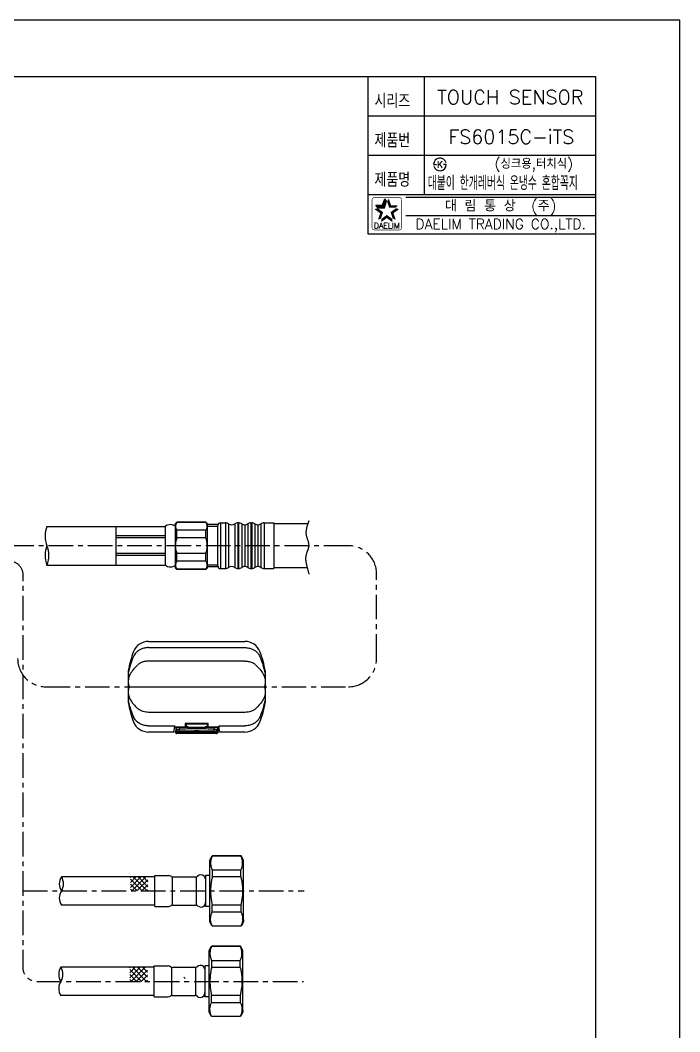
# Model space of a CAD drawing. Extents: x 12221 to 13062, y -5839 to -5245.
# Drawn here: x 12826.8 to 13061.5, y -5604.9 to -5244.9 of the extents above; entities that cross this region are included whole.
import ezdxf
from ezdxf.enums import TextEntityAlignment as Align

# ---------------------------------------------------------------- set-up
doc = ezdxf.new("R2010")
doc.units = 0
doc.header["$LTSCALE"] = 7
doc.header["$MEASUREMENT"] = 0
doc.linetypes.add('CENTER', pattern=[2, 1.25, -0.25, 0.25, -0.25])
doc.layers.get('0').update_dxf_attribs({"color": 2, "linetype": 'CONTINUOUS'})
for name, color, linetype in [('02___PRT_ALL_AXES', 7, 'CONTINUOUS'), ('6', 3, 'CONTINUOUS'), ('CENTER', 1, 'CENTER'), ('CL', 1, 'CENTER'), ('D', 2, 'CONTINUOUS'), ('DIM', 2, 'CONTINUOUS'), ('DWG', 7, 'CONTINUOUS'), ('HT', 3, 'CONTINUOUS'), ('TXT', 5, 'CONTINUOUS')]:
    doc.layers.add(name, color=color, linetype=linetype)
doc.styles.add('GHS', font='ROMANS.shx', dxfattribs={"bigfont": 'GHS.shx'})
doc.styles.add('HAN', font='TXT.shx', dxfattribs={"bigfont": 'GHS.shx'})
doc.styles.add('ROMANS', font='romans', dxfattribs={"bigfont": 'GHS.shx'})

# ---------------------------------------------------------------- blocks, each defined once
blk = doc.blocks.new('BORDER')
for p, q in [((1, 1), (0, 1)), ((1, 0), (1, 1))]:
    blk.add_line(p, q)
blk = doc.blocks.new('KS')
at = {"layer": 'D'}
for p, q in [((-2.25, 0), (-1.75, 0)), ((-1.75, 0), (-1.25, 0)), ((1.75, 0), (1.25, 0)), ((2.25, 0), (1.75, 0))]:
    blk.add_line(p, q, dxfattribs=at)
for start, end in [(15, 180), (195, 0)]:
    blk.add_arc((0, 0), 2.25, start, end, dxfattribs=at)
at = {"layer": 'D', "style": 'HAN'}
blk.add_text('K', height=2.39, dxfattribs=at).set_placement((0, 0), align=Align.MIDDLE)
blk = doc.blocks.new('A$C15266F85')
at = {"color": 7, "linetype": 'Continuous'}
for p, q in [((-14.21, 13.97), (-12.04, 13.97)), ((-14.21, 11.75), (20.14, 11.75)), ((-12.04, 13.96), (17.96, 13.96)), ((17.96, 13.97), (20.14, 13.97)), ((-17.95, 5.68), (-18.83, 4.85)), ((20.14, 6.97), (-14.21, 6.97)), ((24.76, 4.85), (23.88, 5.68)), ((-21.41, 3.47), (-21.41, -7.78)), ((27.34, 3.47), (27.34, -7.78)), ((-17.95, -10), (-18.83, -9.17)), ((24.76, -9.17), (23.88, -10)), ((20.14, -11.28), (-14.21, -11.28)), ((-14.21, -16.07), (-4.86, -16.07)), ((-1.04, -16.53), (-4.91, -16.53)), ((-4.49, -16.9), (-4.53, -18.26)), ((10.4, -16.68), (-4.47, -16.68)), ((-4.28, -17.48), (-4.28, -16.68)), ((-3.33, -16.68), (-3.33, -17.27)), ((-1.15, -15.21), (-0.79, -15.33)), ((7.07, -15.21), (-1.15, -15.21)), ((-0.79, -16.45), (-1.04, -16.53)), ((-0.79, -15.33), (6.71, -15.33)), ((-0.79, -15.33), (-0.79, -16.45)), ((-0.04, -16.45), (-0.79, -16.45)), ((-0.04, -16.45), (-0.04, -16.68)), ((6.71, -16.45), (5.96, -16.45)), ((5.96, -16.45), (5.96, -16.68)), ((7.07, -15.21), (6.71, -15.33)), ((6.71, -15.33), (6.71, -16.45)), ((6.71, -16.45), (6.96, -16.53)), ((10.84, -16.53), (6.96, -16.53)), ((9.26, -17.27), (9.26, -16.68)), ((10.2, -16.68), (10.2, -17.48)), ((10.42, -16.9), (10.45, -18.26)), ((10.79, -16.07), (20.14, -16.07)), ((-5.29, -18.28), (-14.21, -18.28)), ((-4.57, -18.41), (-4.56, -18.26)), ((-4.57, -18.41), (-4.44, -18.41)), ((10.12, -18.78), (-4.19, -18.78)), ((-4.05, -18.26), (9.98, -18.26)), ((-0.34, -18.06), (6.26, -18.06)), ((-0.34, -18.26), (-0.34, -18.06)), ((-0.34, -18.26), (6.26, -18.26)), ((6.26, -18.06), (6.26, -18.26)), ((10.37, -18.41), (10.49, -18.41)), ((10.49, -18.26), (10.49, -18.41)), ((20.14, -18.28), (11.21, -18.28))]:
    blk.add_line(p, q, dxfattribs=at)
for centre, radius, start, end in [((-14.21, 8.27), 5.7, 90, 158.6659), ((20.14, 8.27), 5.7, 21.3341, 90), ((12.48, -2.16), 34.36, 158.6659, 170.5765), ((4.63, -2.34), 26.53, 155.58, 169.0564), ((-6.55, -2.16), 34.36, 9.4235, 21.3341), ((1.31, -2.34), 26.5, 10.9384, 24.4252), ((-14.21, 1.39), 5.7, 125.9889, 130.7484), ((20.14, 1.39), 5.7, 49.2516, 54.0068), ((-15.9, -0.24), 5.51, 172.9707, 180.0781), ((4.21, -2.08), 26.09, 190.8928, 195.8595), ((1.3, -1.98), 26.53, 335.58, 349.0564), ((12.48, -2.16), 34.36, 189.4235, 201.3341), ((4.78, -1.92), 26.69, 195.861, 204.3993), ((-14.21, -5.7), 5.7, 229.2516, 234.2823), ((20.14, -5.7), 5.7, 306.014, 310.7484), ((-6.55, -2.16), 34.36, 338.6659, 350.5765), ((-14.21, -12.58), 5.7, 201.3341, 270), ((-3.67, -17.47), 0.605, 180.2074, 269.8066), ((9.6, -17.47), 0.605, 270.1934, 359.7926), ((20.14, -12.58), 5.7, 270, 338.6659), ((-14.02, -18.26), 9.58, 359.1107, 0.0111), ((-4.09, -18.45), 0.334, 252.9941, 269.9357), ((-4.05, -17.86), 0.393, 262.8353, 269.9687), ((9.98, -17.86), 0.393, 270.0225, 277.1724), ((10.02, -18.45), 0.334, 270.0648, 287.0099), ((19.95, -18.26), 9.58, 179.9888, 180.8891)]:
    blk.add_arc(centre, radius, start, end, dxfattribs=at)
for centre, major_axis, start_param, end_param in [((-5.29, -2.16), (0, 16.12), 3.141593, 3.671638), ((-4.47, -17.06), (0, 0.375), 0, 1.134464), ((-4.47, -18.26), (0, 0.525), -1.570796, -0.806909), ((-0.94, -11.15), (0, 5.7), 2.36169, 2.805095), ((6.86, -11.15), (0, 5.7), -2.805095, -2.36169), ((10.4, -17.06), (0, 0.375), -1.134464, 0), ((11.21, -2.16), (0, 16.12), 8.894732, 9.424778)]:
    blk.add_ellipse(centre, major_axis=major_axis, ratio=0.052408, start_param=start_param, end_param=end_param, dxfattribs=at)
for points, knots in [([(-16.84, 11.2), (-17.14, 11.07), (-17.71, 10.75), (-18.47, 10.15), (-19.08, 9.44), (-19.4, 8.9), (-19.52, 8.62)], [0, 0, 0, 0, 0.259553, 0.512804, 0.759469, 1, 1, 1, 1]), ([(-14.21, 11.75), (-14.66, 11.75), (-15.57, 11.66), (-16.43, 11.38), (-16.84, 11.2)], [0, 0, 0, 0, 0.503585, 1, 1, 1, 1]), ([(20.14, 11.75), (20.59, 11.75), (21.49, 11.66), (22.36, 11.38), (22.76, 11.2)], [0, 0, 0, 0, 0.503585, 1, 1, 1, 1]), ([(22.76, 11.2), (23.06, 11.07), (23.64, 10.75), (24.39, 10.15), (25.01, 9.44), (25.32, 8.9), (25.45, 8.62)], [0, 0, 0, 0, 0.259553, 0.512804, 0.759469, 1, 1, 1, 1]), ([(-18.83, 4.85), (-19.33, 4.34), (-20.2, 3.27), (-20.87, 2.05), (-21.13, 1.44)], [0, 0, 0, 0, 0.515323, 1, 1, 1, 1]), ([(-17.08, 6.3), (-17.12, 6.28), (-17.29, 6.18), (-17.45, 6.08), (-17.56, 6)], [0, 0, 0, 0, 0.25592, 1, 1, 1, 1]), ([(-14.21, 6.97), (-14.72, 6.97), (-15.71, 6.86), (-16.66, 6.52), (-17.08, 6.3)], [0, 0, 0, 0, 0.517711, 1, 1, 1, 1]), ([(20.14, 6.97), (20.65, 6.97), (21.64, 6.86), (22.58, 6.52), (23, 6.3)], [0, 0, 0, 0, 0.517664, 1, 1, 1, 1]), ([(23, 6.3), (23.05, 6.28), (23.21, 6.18), (23.37, 6.08), (23.49, 6)], [0, 0, 0, 0, 0.255925, 1, 1, 1, 1]), ([(24.76, 4.85), (25.25, 4.34), (26.13, 3.27), (26.8, 2.05), (27.06, 1.44)], [0, 0, 0, 0, 0.515415, 1, 1, 1, 1]), ([(-21.41, 2.69), (-21.41, 2.6), (-21.4, 2.41), (-21.32, 1.99), (-21.21, 1.66), (-21.13, 1.44)], [0, 0, 0, 0, 0.207953, 0.445186, 1, 1, 1, 1]), ([(-21.13, 1.44), (-21.16, 1.36), (-21.27, 1.04), (-21.34, 0.7), (-21.37, 0.44)], [0, 0, 0, 0, 0.238878, 1, 1, 1, 1]), ([(27.18, 1.81), (27.17, 1.78), (27.14, 1.66), (27.09, 1.53), (27.06, 1.44)], [0, 0, 0, 0, 0.24196, 1, 1, 1, 1]), ([(27.06, 1.44), (27.09, 1.36), (27.2, 1.04), (27.26, 0.7), (27.3, 0.44)], [0, 0, 0, 0, 0.238888, 1, 1, 1, 1]), ([(27.34, 2.69), (27.34, 2.56), (27.3, 2.26), (27.23, 1.97), (27.18, 1.81)], [0, 0, 0, 0, 0.455236, 1, 1, 1, 1]), ([(27.3, 0.44), (27.3, 0.38), (27.33, 0.15), (27.34, -0.07), (27.34, -0.25)], [0, 0, 0, 0, 0.244646, 1, 1, 1, 1]), ([(-21.41, -0.25), (-21.41, -0.56), (-21.36, -1.21), (-21.22, -1.84), (-21.13, -2.16)], [0, 0, 0, 0, 0.492379, 1, 1, 1, 1]), ([(-21.37, -3.35), (-21.38, -3.42), (-21.4, -3.65), (-21.41, -3.89), (-21.41, -4.07)], [0, 0, 0, 0, 0.25352, 1, 1, 1, 1]), ([(-21.13, -2.16), (-21.16, -2.26), (-21.26, -2.65), (-21.34, -3.05), (-21.37, -3.35)], [0, 0, 0, 0, 0.251849, 1, 1, 1, 1]), ([(27.34, -0.25), (27.34, -0.4), (27.31, -1.05), (27.19, -1.69), (27.06, -2.16)], [0, 0, 0, 0, 0.243575, 1, 1, 1, 1]), ([(27.06, -2.16), (27.09, -2.26), (27.19, -2.65), (27.26, -3.05), (27.3, -3.36)], [0, 0, 0, 0, 0.251855, 1, 1, 1, 1]), ([(27.3, -3.36), (27.3, -3.42), (27.33, -3.65), (27.34, -3.89), (27.34, -4.07)], [0, 0, 0, 0, 0.253525, 1, 1, 1, 1]), ([(-21.41, -4.07), (-21.41, -4.37), (-21.37, -4.94), (-21.23, -5.5), (-21.13, -5.76)], [0, 0, 0, 0, 0.522406, 1, 1, 1, 1]), ([(-21.37, -6.59), (-21.38, -6.63), (-21.4, -6.77), (-21.41, -6.91), (-21.41, -7.01)], [0, 0, 0, 0, 0.269402, 1, 1, 1, 1]), ([(-21.13, -5.76), (-21.18, -5.9), (-21.28, -6.18), (-21.35, -6.46), (-21.37, -6.59)], [0, 0, 0, 0, 0.529661, 1, 1, 1, 1]), ([(-21.13, -5.76), (-20.87, -6.37), (-20.2, -7.59), (-19.33, -8.66), (-18.83, -9.17)], [0, 0, 0, 0, 0.484677, 1, 1, 1, 1]), ([(27.06, -5.76), (26.8, -6.37), (26.13, -7.59), (25.25, -8.66), (24.76, -9.17)], [0, 0, 0, 0, 0.484585, 1, 1, 1, 1]), ([(27.34, -4.07), (27.34, -4.22), (27.32, -4.79), (27.2, -5.36), (27.06, -5.76)], [0, 0, 0, 0, 0.266803, 1, 1, 1, 1]), ([(27.06, -5.76), (27.09, -5.83), (27.18, -6.1), (27.26, -6.39), (27.3, -6.59)], [0, 0, 0, 0, 0.271841, 1, 1, 1, 1]), ([(27.3, -6.59), (27.3, -6.63), (27.33, -6.77), (27.34, -6.91), (27.34, -7.01)], [0, 0, 0, 0, 0.269417, 1, 1, 1, 1]), ([(-14.21, -11.28), (-14.52, -11.28), (-15.14, -11.24), (-16.03, -11.06), (-16.85, -10.76), (-17.33, -10.48), (-17.55, -10.32)], [0, 0, 0, 0, 0.266168, 0.525413, 0.771589, 1, 1, 1, 1]), ([(23.09, -10.57), (22.66, -10.81), (21.69, -11.17), (20.67, -11.28), (20.14, -11.28)], [0, 0, 0, 0, 0.481065, 1, 1, 1, 1]), ([(23.49, -10.31), (23.46, -10.34), (23.33, -10.43), (23.19, -10.51), (23.09, -10.57)], [0, 0, 0, 0, 0.245036, 1, 1, 1, 1]), ([(-16.98, -15.45), (-17.26, -15.32), (-17.67, -15.08), (-18.11, -14.75), (-18.34, -14.55), (-18.51, -14.39), (-18.66, -14.23), (-18.79, -14.09), (-18.88, -13.97), (-18.98, -13.85), (-19.22, -13.53), (-19.4, -13.21), (-19.52, -12.94)], [0, 0, 0, 0, 0.259152, 0.386548, 0.44966, 0.512336, 0.574914, 0.636652, 0.667652, 0.69825, 0.75915, 1, 1, 1, 1]), ([(25.45, -12.94), (25.33, -13.21), (25.14, -13.53), (24.9, -13.85), (24.81, -13.97), (24.71, -14.09), (24.59, -14.23), (24.43, -14.39), (24.26, -14.55), (24.03, -14.75), (23.6, -15.08), (23.19, -15.32), (22.9, -15.45)], [0, 0, 0, 0, 0.240849, 0.301749, 0.332347, 0.363347, 0.425085, 0.487663, 0.550339, 0.613451, 0.740847, 1, 1, 1, 1]), ([(-14.21, -16.07), (-14.69, -16.07), (-15.64, -15.97), (-16.55, -15.66), (-16.98, -15.45)], [0, 0, 0, 0, 0.503975, 1, 1, 1, 1]), ([(-4.28, -17.48), (-4.29, -17.5), (-4.33, -17.55), (-4.37, -17.65), (-4.41, -17.76), (-4.43, -17.85), (-4.45, -17.89)], [0, 0, 0, 0, 0.175718, 0.413834, 0.695771, 1, 1, 1, 1]), ([(-4.1, -18.26), (-4.15, -18.25), (-4.24, -18.22), (-4.38, -18.11), (-4.44, -17.98), (-4.45, -17.89)], [0, 0, 0, 0, 0.267848, 0.534233, 1, 1, 1, 1]), ([(-4.28, -17.48), (-4.27, -17.47), (-4.24, -17.45), (-4.19, -17.43), (-4.1, -17.4), (-3.94, -17.35), (-3.68, -17.29), (-3.46, -17.27), (-3.33, -17.27)], [0, 0, 0, 0, 0.033738, 0.097223, 0.188314, 0.305407, 0.611057, 1, 1, 1, 1]), ([(9.26, -17.27), (8.26, -17.23), (6.16, -17.18), (2.96, -17.15), (-0.24, -17.18), (-2.33, -17.23), (-3.33, -17.27)], [0, 0, 0, 0, 0.237798, 0.5, 0.762202, 1, 1, 1, 1]), ([(-2.9, -18.01), (-2.95, -18.01), (-3.04, -17.97), (-3.13, -17.88), (-3.23, -17.74), (-3.31, -17.54), (-3.33, -17.36), (-3.33, -17.27)], [0, 0, 0, 0, 0.180491, 0.292927, 0.420611, 0.708257, 1, 1, 1, 1]), ([(8.82, -18.01), (7.9, -17.98), (5.94, -17.93), (2.96, -17.9), (-0.02, -17.93), (-1.97, -17.98), (-2.9, -18.01)], [0, 0, 0, 0, 0.237606, 0.499997, 0.76239, 1, 1, 1, 1]), ([(8.82, -18.01), (8.88, -18.01), (8.97, -17.97), (9.06, -17.88), (9.15, -17.74), (9.23, -17.54), (9.26, -17.36), (9.26, -17.27)], [0, 0, 0, 0, 0.180496, 0.292932, 0.420614, 0.708255, 1, 1, 1, 1]), ([(9.26, -17.27), (9.38, -17.27), (9.61, -17.29), (9.87, -17.35), (10.03, -17.4), (10.11, -17.43), (10.17, -17.45), (10.19, -17.47), (10.2, -17.48)], [0, 0, 0, 0, 0.388926, 0.694644, 0.811762, 0.902902, 0.966493, 1, 1, 1, 1]), ([(10.38, -17.89), (10.37, -17.98), (10.31, -18.11), (10.17, -18.22), (10.07, -18.25), (10.03, -18.26)], [0, 0, 0, 0, 0.465833, 0.732137, 1, 1, 1, 1]), ([(10.38, -17.89), (10.36, -17.85), (10.33, -17.76), (10.29, -17.65), (10.25, -17.55), (10.22, -17.5), (10.2, -17.48)], [0, 0, 0, 0, 0.304229, 0.586166, 0.824282, 1, 1, 1, 1]), ([(10.37, -18.26), (10.37, -18.22), (10.37, -18.1), (10.37, -17.98), (10.38, -17.89)], [0, 0, 0, 0, 0.274316, 1, 1, 1, 1]), ([(22.9, -15.45), (22.48, -15.66), (21.57, -15.97), (20.62, -16.07), (20.14, -16.07)], [0, 0, 0, 0, 0.496026, 1, 1, 1, 1]), ([(-4.19, -18.78), (-4.24, -18.78), (-4.34, -18.76), (-4.47, -18.68), (-4.55, -18.55), (-4.57, -18.45), (-4.57, -18.41)], [0, 0, 0, 0, 0.251451, 0.501915, 0.75123, 1, 1, 1, 1]), ([(-4.44, -18.41), (-4.44, -18.49), (-4.39, -18.65), (-4.26, -18.75), (-4.19, -18.77)], [0, 0, 0, 0, 0.555186, 1, 1, 1, 1]), ([(-4.05, -18.26), (-4.01, -18.24), (-3.93, -18.22), (-3.83, -18.17), (-3.74, -18.13), (-3.69, -18.1), (-3.67, -18.08)], [0, 0, 0, 0, 0.305313, 0.586227, 0.823137, 1, 1, 1, 1]), ([(-2.9, -18.01), (-2.99, -18.02), (-3.13, -18.02), (-3.3, -18.03), (-3.41, -18.04), (-3.51, -18.05), (-3.59, -18.06), (-3.64, -18.07), (-3.67, -18.07), (-3.67, -18.08)], [0, 0, 0, 0, 0.35743, 0.520914, 0.668356, 0.795647, 0.896976, 0.965097, 1, 1, 1, 1]), ([(9.6, -18.08), (9.59, -18.07), (9.57, -18.07), (9.51, -18.06), (9.44, -18.05), (9.34, -18.04), (9.23, -18.03), (9.05, -18.02), (8.92, -18.02), (8.82, -18.01)], [0, 0, 0, 0, 0.035586, 0.102851, 0.204196, 0.331774, 0.479177, 0.642544, 1, 1, 1, 1]), ([(9.6, -18.08), (9.62, -18.1), (9.67, -18.13), (9.75, -18.17), (9.86, -18.22), (9.94, -18.24), (9.98, -18.26)], [0, 0, 0, 0, 0.176863, 0.413773, 0.694687, 1, 1, 1, 1]), ([(10.37, -18.41), (10.37, -18.49), (10.32, -18.65), (10.18, -18.75), (10.12, -18.77)], [0, 0, 0, 0, 0.555176, 1, 1, 1, 1]), ([(10.49, -18.41), (10.49, -18.45), (10.47, -18.55), (10.39, -18.68), (10.27, -18.76), (10.17, -18.78), (10.12, -18.78)], [0, 0, 0, 0, 0.248763, 0.498085, 0.74856, 1, 1, 1, 1])]:
    blk.add_open_spline(points, degree=3, knots=knots, dxfattribs=at)
at = {"layer": 'DWG'}
blk.add_line((-21.13, -2.16), (27.34, -2.16), dxfattribs=at)

msp = doc.modelspace()

# ---------------------------------------------------------------- hatches: boundary and pattern name
at = {"layer": 'HT', "ltscale": 0.6}
h = msp.add_hatch(dxfattribs=at)
h.set_pattern_fill('ANSI37', color=256, scale=10, angle=90)
h.set_pattern_definition([(135, (8809.533, -25779.7223), (-0.88388348, -0.88388348), []), (225, (8809.533, -25779.7223), (0.88388348, -0.88388348), [])])
h.paths.add_polyline_path([(12865.97, -5554.79), (12865.97, -5549.79), (12872.23, -5549.79), (12872.23, -5554.79)])
h = msp.add_hatch(dxfattribs=at)
h.set_pattern_fill('ANSI37', color=256, scale=10, angle=90)
h.set_pattern_definition([(135, (8809.3053, -25811.8843), (-0.88388348, -0.88388348), []), (225, (8809.3053, -25811.8843), (0.88388348, -0.88388348), [])])
h.paths.add_polyline_path([(12865.74, -5586.95), (12865.74, -5581.95), (12872, -5581.95), (12872, -5586.95)])

# ---------------------------------------------------------------- linework, layer by layer
at = {"color": 7}
for p, q in [((12950.51, -5264.95), (12950.51, -5320.95)), ((12970.51, -5264.95), (12970.51, -5306.95)), ((12950.51, -5278.95), (13031.51, -5278.95)), ((12950.51, -5292.95), (13031.51, -5292.95)), ((12950.51, -5306.95), (13031.51, -5306.95)), ((12950.51, -5320.95), (13031.51, -5320.95))]:
    msp.add_line(p, q, dxfattribs=at)
at = {"color": 2}
for p, q in [((12955.75, -5310.77), (12956.5, -5308.46)), ((12957.16, -5309.38), (12956.5, -5308.46)), ((12953.32, -5310.77), (12955.75, -5310.77)), ((12953.99, -5311.68), (12953.32, -5310.77)), ((12953.99, -5311.68), (12956.41, -5311.68)), ((12956.41, -5311.68), (12957.16, -5309.38))]:
    msp.add_line(p, q, dxfattribs=at)
at = {"color": 2, "linetype": 'Continuous'}
for p, q in [((12964.01, -5307.95), (13031.51, -5307.95)), ((12964.01, -5314.45), (13031.51, -5314.45))]:
    msp.add_line(p, q, dxfattribs=at)
at = {"color": 7, "linetype": 'Continuous'}
for p, q in [((12882.54, -5423.5), (12882.07, -5423.97)), ((12882.07, -5439.9), (12882.07, -5423.97)), ((12882.54, -5423.5), (12882.54, -5423.65)), ((12892.86, -5423.65), (12882.54, -5423.65)), ((12893.32, -5423.97), (12892.86, -5423.5)), ((12892.86, -5423.65), (12892.86, -5423.5)), ((12893.32, -5423.97), (12893.32, -5439.9)), ((12898, -5423.81), (12899.8, -5423.81)), ((12904.2, -5423.81), (12904.5, -5423.81)), ((12908.86, -5423.81), (12909.17, -5423.81)), ((12913.51, -5423.81), (12917.07, -5423.81)), ((12917.07, -5423.81), (12917.07, -5440.06)), ((12892.86, -5426.42), (12882.54, -5426.42)), ((12882.54, -5429.16), (12882.54, -5426.42)), ((12892.86, -5429.16), (12892.86, -5426.42)), ((12892.86, -5429.16), (12882.54, -5429.16)), ((12892.86, -5434.71), (12882.54, -5434.71)), ((12882.54, -5437.45), (12882.54, -5434.71)), ((12892.86, -5437.45), (12892.86, -5434.71)), ((12892.86, -5437.45), (12882.54, -5437.45)), ((12882.54, -5440.37), (12882.07, -5439.9)), ((12892.86, -5440.22), (12882.54, -5440.22)), ((12882.54, -5440.22), (12882.54, -5440.37)), ((12893.32, -5439.9), (12892.86, -5440.37)), ((12892.86, -5440.37), (12892.86, -5440.22)), ((12898, -5440.06), (12899.8, -5440.06)), ((12904.2, -5440.06), (12904.5, -5440.06)), ((12908.86, -5440.06), (12909.17, -5440.06)), ((12913.51, -5440.06), (12917.07, -5440.06))]:
    msp.add_line(p, q, dxfattribs=at)
at = {"color": 6}
for p, q in [((12898, -5423.81), (12898, -5440.06)), ((12899.8, -5423.81), (12899.8, -5440.06)), ((12900.89, -5424.17), (12900.89, -5439.7)), ((12903.1, -5424.17), (12903.1, -5439.7)), ((12904.2, -5423.81), (12904.2, -5440.06)), ((12904.5, -5423.81), (12904.5, -5440.06)), ((12905.61, -5424.17), (12905.61, -5439.7)), ((12907.75, -5424.17), (12907.75, -5439.7)), ((12908.86, -5423.81), (12908.86, -5440.06)), ((12909.17, -5423.81), (12909.17, -5440.06)), ((12910.28, -5424.17), (12910.28, -5439.7)), ((12912.42, -5424.17), (12912.42, -5439.7)), ((12913.53, -5423.81), (12913.53, -5440.06)), ((12881.12, -5424.57), (12882.07, -5424.57)), ((12897.07, -5425.06), (12893.32, -5425.06)), ((12906.68, -5424.53), (12906.68, -5439.34)), ((12911.35, -5424.53), (12911.35, -5439.34)), ((12897.07, -5438.81), (12893.32, -5438.81))]:
    msp.add_line(p, q, dxfattribs=at)
for p, q in [((12929.2, -5424.12), (12917.07, -5424.12)), ((12836.25, -5425.06), (12878.32, -5425.06)), ((12860.82, -5425.06), (12860.82, -5438.81)), ((12860.82, -5425.06), (12860.82, -5438.81)), ((12878.32, -5425.06), (12878.32, -5438.81)), ((12897.07, -5424.43), (12893.32, -5424.43)), ((12897.07, -5439.13), (12897.07, -5424.74)), ((12878.32, -5428.46), (12860.82, -5428.46)), ((12878.32, -5429.16), (12860.82, -5429.16)), ((12878.32, -5434.71), (12860.82, -5434.71)), ((12878.32, -5435.41), (12860.82, -5435.41)), ((12836.25, -5438.81), (12878.32, -5438.81)), ((12897.07, -5439.43), (12893.32, -5439.43)), ((12928.97, -5439.75), (12917.07, -5439.75))]:
    msp.add_line(p, q)
at = {"color": 5}
msp.add_line((12885.46, -5585.95), (12885.03, -5585.45), dxfattribs=at)
at = {"color": 2, "linetype": 'Continuous', "const_width": 0.2}
for points in [[(12951.98, -5308.81, -0.414214), (12952.73, -5308.06)], [(12951.98, -5318.81), (12951.98, -5308.81, -1)], [(12952.73, -5308.06), (12961.73, -5308.06, -0.414214), (12962.48, -5308.81, 0.043396)], [(12962.48, -5308.81), (12962.48, -5318.81, -0.414214), (12961.73, -5319.56)], [(12961.73, -5319.56), (12952.98, -5319.56, -0.414214), (12951.98, -5318.81, 0.672398)]]:
    msp.add_lwpolyline(points, format="xyb", dxfattribs=at)
at = {"color": 7, "linetype": 'Continuous'}
for centre, radius, start, end in [((12898, -5424.74), 0.926, 90, 180), ((12899.79, -5425.68), 1.87, 53.8735, 89.7307), ((12902, -5422.66), 1.87, 233.8735, 306.1265), ((12904.21, -5425.68), 1.87, 90.2693, 126.1265), ((12904.51, -5425.68), 1.87, 53.8735, 90.2693), ((12906.72, -5422.66), 1.87, 233.8735, 268.9094), ((12906.65, -5422.66), 1.87, 271.0906, 306.1265), ((12908.86, -5425.68), 1.87, 89.7307, 126.1265), ((12909.18, -5425.68), 1.87, 53.8735, 90.2693), ((12911.39, -5422.66), 1.87, 233.8735, 268.9094), ((12911.31, -5422.66), 1.87, 271.0906, 306.1265), ((12913.52, -5425.68), 1.87, 89.7307, 126.1265), ((12898, -5439.13), 0.926, 180, 270), ((12899.79, -5438.19), 1.87, 270.2693, 306.1265), ((12902, -5441.21), 1.87, 53.8735, 126.1265), ((12904.21, -5438.19), 1.87, 233.8735, 269.7307), ((12904.51, -5438.19), 1.87, 269.7307, 306.1265), ((12906.72, -5441.21), 1.87, 91.0906, 126.1265), ((12906.65, -5441.21), 1.87, 53.8735, 88.9094), ((12908.86, -5438.19), 1.87, 233.8735, 270.2693), ((12909.18, -5438.19), 1.87, 269.7307, 306.1265), ((12911.39, -5441.21), 1.87, 91.0906, 126.1265), ((12911.31, -5441.21), 1.87, 53.8735, 88.9094), ((12913.52, -5438.19), 1.87, 233.8735, 270.2693)]:
    msp.add_arc(centre, radius, start, end, dxfattribs=at)
for centre, start, end in [((12880.2, -5427.56), 53.1301, 126.8699), ((12880.2, -5436.31), 233.1301, 306.8699)]:
    msp.add_arc(centre, 3.12, start, end)
for points, knots in [([(12882.07, -5425.03), (12882.07, -5424.92), (12882.1, -5424.68), (12882.19, -5424.32), (12882.34, -5423.98), (12882.47, -5423.76), (12882.54, -5423.65)], [0, 0, 0, 0, 0.238592, 0.482452, 0.735548, 1, 1, 1, 1]), ([(12893.32, -5425.03), (12893.32, -5424.92), (12893.3, -5424.68), (12893.21, -5424.32), (12893.06, -5423.98), (12892.93, -5423.76), (12892.86, -5423.65)], [0, 0, 0, 0, 0.238592, 0.482452, 0.735548, 1, 1, 1, 1]), ([(12882.54, -5426.42), (12882.47, -5426.31), (12882.34, -5426.09), (12882.19, -5425.74), (12882.1, -5425.39), (12882.07, -5425.15), (12882.07, -5425.03)], [0, 0, 0, 0, 0.264452, 0.517548, 0.761408, 1, 1, 1, 1]), ([(12892.86, -5426.42), (12892.93, -5426.31), (12893.06, -5426.09), (12893.21, -5425.74), (12893.3, -5425.39), (12893.32, -5425.15), (12893.32, -5425.03)], [0, 0, 0, 0, 0.264452, 0.517548, 0.761408, 1, 1, 1, 1]), ([(12882.07, -5431.93), (12882.07, -5431.7), (12882.09, -5431.23), (12882.22, -5430.29), (12882.4, -5429.61), (12882.54, -5429.16)], [0, 0, 0, 0, 0.250079, 0.500158, 1, 1, 1, 1]), ([(12893.32, -5431.93), (12893.32, -5431.7), (12893.3, -5431.23), (12893.18, -5430.29), (12893, -5429.61), (12892.86, -5429.16)], [0, 0, 0, 0, 0.250079, 0.500158, 1, 1, 1, 1]), ([(12882.54, -5434.71), (12882.4, -5434.26), (12882.22, -5433.57), (12882.09, -5432.64), (12882.07, -5432.17), (12882.07, -5431.93)], [0, 0, 0, 0, 0.499842, 0.749921, 1, 1, 1, 1]), ([(12892.86, -5434.71), (12893, -5434.26), (12893.18, -5433.57), (12893.3, -5432.64), (12893.32, -5432.17), (12893.32, -5431.93)], [0, 0, 0, 0, 0.499842, 0.749921, 1, 1, 1, 1]), ([(12882.07, -5438.84), (12882.07, -5438.72), (12882.1, -5438.48), (12882.19, -5438.13), (12882.34, -5437.78), (12882.47, -5437.56), (12882.54, -5437.45)], [0, 0, 0, 0, 0.238592, 0.482452, 0.735548, 1, 1, 1, 1]), ([(12893.32, -5438.84), (12893.32, -5438.72), (12893.3, -5438.48), (12893.21, -5438.13), (12893.06, -5437.78), (12892.93, -5437.56), (12892.86, -5437.45)], [0, 0, 0, 0, 0.238592, 0.482452, 0.735548, 1, 1, 1, 1]), ([(12882.54, -5440.22), (12882.47, -5440.11), (12882.34, -5439.89), (12882.19, -5439.55), (12882.1, -5439.19), (12882.07, -5438.95), (12882.07, -5438.84)], [0, 0, 0, 0, 0.264452, 0.517548, 0.761408, 1, 1, 1, 1]), ([(12892.86, -5440.22), (12892.93, -5440.11), (12893.06, -5439.89), (12893.21, -5439.55), (12893.3, -5439.19), (12893.32, -5438.95), (12893.32, -5438.84)], [0, 0, 0, 0, 0.264452, 0.517548, 0.761408, 1, 1, 1, 1])]:
    msp.add_open_spline(points, degree=3, knots=knots, dxfattribs=at)
at = {"color": 2}
for points in [[(12955.75, -5310.77), (12956.41, -5311.68), (12956.5, -5308.46), (12957.16, -5309.38)], [(12957.97, -5308.46), (12957.31, -5309.38), (12958.72, -5310.77), (12958.06, -5311.68)], [(12954.83, -5313.6), (12955.9, -5313.25), (12952.86, -5312.17), (12953.94, -5311.82)], [(12953.32, -5310.77), (12953.99, -5311.68), (12955.75, -5310.77), (12956.41, -5311.68)], [(12958.72, -5310.77), (12958.06, -5311.68), (12961.15, -5310.77), (12960.48, -5311.68)], [(12961.6, -5312.17), (12960.53, -5311.82), (12959.64, -5313.6), (12958.57, -5313.25)], [(12954.08, -5315.9), (12955.15, -5315.55), (12954.83, -5313.6), (12955.9, -5313.25)], [(12957.23, -5315.35), (12957.23, -5314.22), (12955.27, -5316.77), (12955.27, -5315.64)], [(12959.2, -5316.77), (12959.2, -5315.64), (12957.23, -5315.35), (12957.23, -5314.22)], [(12959.64, -5313.6), (12958.57, -5313.25), (12960.39, -5315.9), (12959.32, -5315.55)]]:
    msp.add_solid(points, dxfattribs=at)
at = {"layer": '02___PRT_ALL_AXES', "color": 7, "linetype": 'Continuous'}
for p, q in [((12892.86, -5423.5), (12882.54, -5423.5)), ((12892.86, -5440.37), (12882.54, -5440.37))]:
    msp.add_line(p, q, dxfattribs=at)
at = {"layer": '6'}
msp.add_lwpolyline([(12929.67, -5442.2, -0.00438), (12929.07, -5440.12, -0.003598), (12928.92, -5439.55, -0.006082), (12928.78, -5438.98, -0.008667), (12928.65, -5438.42, -0.011396), (12928.55, -5437.85, -0.014251), (12928.48, -5437.29, -0.017204), (12928.45, -5436.73, -0.020137), (12928.46, -5436.17, -0.022892), (12928.51, -5435.62, -0.025211), (12928.62, -5435.07, -0.013861), (12928.71, -5434.75, -0.007873), (12928.82, -5434.44, -0.005853), (12928.93, -5434.12, -0.000177), (12929.05, -5433.81, 0.002663), (12929.16, -5433.5, 0.006519), (12929.27, -5433.19, 0.010605), (12929.37, -5432.87, 0.014918), (12929.45, -5432.56, 0.019502), (12929.51, -5432.25, 0.02413), (12929.54, -5431.93, 0.030961), (12929.53, -5431.55, 0.021823), (12929.48, -5431.17, 0.019241), (12929.4, -5430.79, 0.010495), (12929.3, -5430.4, 0.008652), (12929.18, -5430.02, 0.000577), (12929.05, -5429.63, -0.00251), (12928.93, -5429.24, -0.00728), (12928.81, -5428.85, -0.012311), (12928.7, -5428.47, -0.017646), (12928.62, -5428.08, -0.025993), (12928.57, -5427.59, -0.021171), (12928.56, -5427.1, -0.020859), (12928.59, -5426.61, -0.015517), (12928.66, -5426.12, -0.015069), (12928.76, -5425.63, -0.009842), (12928.88, -5425.14, -0.009633), (12929.03, -5424.65, -0.004679), (12929.19, -5424.16, -0.004713), (12929.36, -5423.67, -0.001727), (12929.62, -5422.94)], format="xyb", dxfattribs=at)
at = {"layer": 'CENTER', "color": 1, "linetype": 'CENTER'}
for p, q in [((12943.59, -5431.93), (12485.5, -5431.93)), ((12953.59, -5472.11), (12953.59, -5441.93)), ((12835.83, -5482.11), (12943.59, -5482.11))]:
    msp.add_line(p, q, dxfattribs=at)
at = {"layer": 'CENTER', "color": 1, "linetype": 'CENTER', "flags": 128}
msp.add_lwpolyline([(12740, -5437.3), (12822.68, -5437.3, -0.414214), (12827.68, -5442.3), (12827.68, -5581.95, 0.414214), (12832.68, -5586.95), (12927.54, -5586.95)], format="xyb", dxfattribs=at)
at = {"layer": 'CENTER', "color": 1, "linetype": 'CENTER'}
for centre, start, end in [((12943.59, -5441.93), 0, 90), ((12835.83, -5472.11), 180, 270), ((12943.59, -5472.11), 270, 0)]:
    msp.add_arc(centre, 10, start, end, dxfattribs=at)
at = {"layer": 'CL'}
msp.add_line((12827.68, -5554.79), (12927.77, -5554.79), dxfattribs=at)
at = {"layer": 'D'}
for p, q in [((12880.99, -5559.79), (12880.99, -5549.79)), ((12889.34, -5549.79), (12889.34, -5559.79)), ((12880.76, -5591.95), (12880.76, -5581.95)), ((12889.12, -5581.95), (12889.12, -5591.95))]:
    msp.add_line(p, q, dxfattribs=at)
for centre, start, end in [((12845.26, -5552.29), 146.975, 213.025), ((12837.57, -5552.29), 326.975, 33.025), ((12845.26, -5557.29), 146.975, 213.025), ((12845.03, -5584.45), 146.975, 213.025), ((12837.34, -5584.45), 326.975, 33.025), ((12845.03, -5589.45), 146.975, 213.025)]:
    msp.add_arc(centre, 4.59, start, end, dxfattribs=at)
at = {"layer": 'DWG'}
for p, q in [((12894.21, -5543.79), (12895.08, -5542.29)), ((12905.34, -5542.29), (12895.08, -5542.29)), ((12905.34, -5542.38), (12895.08, -5542.38)), ((12906.21, -5543.79), (12905.34, -5542.29)), ((12894.21, -5565.79), (12894.21, -5543.79)), ((12906.21, -5552.06), (12906.21, -5543.79)), ((12874.71, -5549.79), (12841.42, -5549.79)), ((12874.71, -5560.29), (12874.71, -5549.29)), ((12874.71, -5549.29), (12879.62, -5549.29)), ((12880.49, -5549.62), (12880.43, -5549.57)), ((12880.99, -5549.79), (12889.34, -5549.79)), ((12892.71, -5549.29), (12892.71, -5560.09)), ((12894.21, -5549.29), (12892.71, -5549.29)), ((12895.09, -5547.32), (12905.31, -5547.32)), ((12905.31, -5549.8), (12895.09, -5549.8)), ((12906.21, -5565.09), (12906.21, -5552.06)), ((12874.71, -5559.79), (12841.42, -5559.79)), ((12874.71, -5560.29), (12879.62, -5560.29)), ((12880.49, -5559.96), (12880.43, -5560.01)), ((12880.99, -5559.79), (12889.34, -5559.79)), ((12892.71, -5560.29), (12892.71, -5560.09)), ((12894.21, -5560.29), (12892.71, -5560.29)), ((12905.31, -5559.78), (12895.09, -5559.78)), ((12895.09, -5562.26), (12905.31, -5562.26)), ((12895.08, -5567.29), (12894.21, -5565.79)), ((12894.21, -5565.79), (12894.21, -5565.79)), ((12905.35, -5567.29), (12895.08, -5567.29)), ((12895.08, -5567.29), (12895.08, -5567.29)), ((12906.21, -5565.79), (12905.35, -5567.29)), ((12906.21, -5565.09), (12906.21, -5565.79)), ((12893.98, -5575.95), (12894.85, -5574.45)), ((12905.11, -5574.45), (12894.85, -5574.45)), ((12905.11, -5574.54), (12894.85, -5574.54)), ((12905.98, -5575.96), (12905.11, -5574.45)), ((12893.98, -5597.95), (12893.98, -5575.95)), ((12905.98, -5584.22), (12905.98, -5575.96)), ((12874.48, -5581.95), (12841.19, -5581.95)), ((12874.48, -5592.45), (12874.48, -5581.45)), ((12874.48, -5581.45), (12879.4, -5581.45)), ((12880.26, -5581.78), (12880.2, -5581.73)), ((12880.76, -5581.95), (12889.12, -5581.95)), ((12892.48, -5581.45), (12892.48, -5592.26)), ((12893.98, -5581.45), (12892.48, -5581.45)), ((12894.87, -5579.48), (12905.08, -5579.48)), ((12905.08, -5581.97), (12894.87, -5581.97)), ((12905.98, -5597.25), (12905.98, -5584.22)), ((12874.48, -5591.95), (12841.19, -5591.95)), ((12874.48, -5592.45), (12879.4, -5592.45)), ((12880.26, -5592.12), (12880.2, -5592.17)), ((12880.76, -5591.95), (12889.12, -5591.95)), ((12892.48, -5592.45), (12892.48, -5592.26)), ((12893.98, -5592.45), (12892.48, -5592.45)), ((12905.08, -5591.94), (12894.87, -5591.94)), ((12894.87, -5594.42), (12905.08, -5594.42)), ((12894.85, -5599.45), (12893.98, -5597.95)), ((12893.98, -5597.95), (12893.98, -5597.95)), ((12905.12, -5599.45), (12894.85, -5599.45)), ((12894.85, -5599.45), (12894.85, -5599.45)), ((12905.98, -5597.96), (12905.12, -5599.45)), ((12905.98, -5597.25), (12905.98, -5597.96))]:
    msp.add_line(p, q, dxfattribs=at)
at = {"layer": 'DWG', "flags": 128}
for points in [[(12895.08, -5542.38), (12894.98, -5542.6), (12894.9, -5542.81), (12894.82, -5543.03), (12894.75, -5543.24), (12894.69, -5543.44), (12894.64, -5543.65), (12894.59, -5543.85), (12894.56, -5544.05), (12894.53, -5544.25), (12894.51, -5544.45), (12894.5, -5544.65), (12894.5, -5544.85), (12894.5, -5545.04), (12894.52, -5545.24), (12894.54, -5545.44), (12894.56, -5545.64), (12894.6, -5545.84), (12894.64, -5546.04), (12894.7, -5546.25), (12894.76, -5546.45), (12894.83, -5546.66), (12894.91, -5546.88), (12895, -5547.1), (12895.09, -5547.32)], [(12895.08, -5542.29), (12895.08, -5542.29), (12895.08, -5542.29), (12895.08, -5542.29), (12895.08, -5542.29), (12895.08, -5542.29), (12895.08, -5542.29), (12895.08, -5542.3), (12895.08, -5542.3), (12895.08, -5542.3), (12895.08, -5542.3), (12895.08, -5542.31), (12895.08, -5542.31), (12895.08, -5542.31), (12895.08, -5542.32), (12895.08, -5542.32), (12895.08, -5542.33), (12895.08, -5542.33), (12895.08, -5542.34), (12895.08, -5542.34), (12895.08, -5542.35), (12895.08, -5542.35), (12895.08, -5542.36), (12895.08, -5542.37), (12895.08, -5542.38)], [(12905.31, -5547.32), (12905.41, -5547.1), (12905.5, -5546.88), (12905.58, -5546.66), (12905.65, -5546.45), (12905.71, -5546.25), (12905.76, -5546.04), (12905.81, -5545.84), (12905.84, -5545.64), (12905.87, -5545.44), (12905.89, -5545.24), (12905.91, -5545.04), (12905.91, -5544.84), (12905.91, -5544.65), (12905.9, -5544.45), (12905.88, -5544.25), (12905.85, -5544.05), (12905.82, -5543.85), (12905.77, -5543.65), (12905.72, -5543.44), (12905.66, -5543.24), (12905.6, -5543.03), (12905.52, -5542.81), (12905.43, -5542.6), (12905.34, -5542.38)], [(12905.34, -5542.38), (12905.34, -5542.37), (12905.34, -5542.36), (12905.34, -5542.35), (12905.34, -5542.35), (12905.34, -5542.34), (12905.34, -5542.34), (12905.34, -5542.33), (12905.34, -5542.33), (12905.34, -5542.32), (12905.34, -5542.32), (12905.34, -5542.31), (12905.34, -5542.31), (12905.34, -5542.31), (12905.34, -5542.3), (12905.34, -5542.3), (12905.34, -5542.3), (12905.34, -5542.3), (12905.34, -5542.29), (12905.34, -5542.29), (12905.34, -5542.29), (12905.34, -5542.29), (12905.34, -5542.29), (12905.34, -5542.29), (12905.34, -5542.29)], [(12895.09, -5549.8), (12895.02, -5550.15), (12894.95, -5550.5), (12894.88, -5550.83), (12894.82, -5551.17), (12894.76, -5551.5), (12894.72, -5551.82), (12894.67, -5552.15), (12894.63, -5552.47), (12894.6, -5552.78), (12894.57, -5553.1), (12894.55, -5553.41), (12894.53, -5553.72), (12894.51, -5554.03), (12894.5, -5554.34), (12894.5, -5554.65), (12894.5, -5554.96), (12894.5, -5555.27), (12894.51, -5555.58), (12894.53, -5555.89), (12894.55, -5556.2), (12894.57, -5556.51), (12894.6, -5556.83), (12894.64, -5557.15), (12895.09, -5559.78)], [(12895.09, -5547.32), (12895.09, -5547.41), (12895.09, -5547.51), (12895.09, -5547.61), (12895.09, -5547.7), (12895.09, -5547.8), (12895.09, -5547.9), (12895.09, -5548), (12895.09, -5548.1), (12895.09, -5548.2), (12895.09, -5548.31), (12895.09, -5548.41), (12895.09, -5548.51), (12895.09, -5548.62), (12895.09, -5548.72), (12895.09, -5548.83), (12895.09, -5548.93), (12895.09, -5549.04), (12895.09, -5549.15), (12895.09, -5549.26), (12895.09, -5549.36), (12895.09, -5549.47), (12895.09, -5549.58), (12895.09, -5549.69), (12895.09, -5549.8)], [(12905.31, -5549.8), (12905.31, -5549.69), (12905.31, -5549.58), (12905.31, -5549.47), (12905.31, -5549.36), (12905.31, -5549.26), (12905.31, -5549.15), (12905.31, -5549.04), (12905.31, -5548.93), (12905.31, -5548.83), (12905.31, -5548.72), (12905.31, -5548.62), (12905.31, -5548.51), (12905.31, -5548.41), (12905.31, -5548.31), (12905.31, -5548.2), (12905.31, -5548.1), (12905.31, -5548), (12905.31, -5547.9), (12905.31, -5547.8), (12905.31, -5547.7), (12905.31, -5547.61), (12905.31, -5547.51), (12905.31, -5547.41), (12905.31, -5547.32)], [(12905.31, -5549.81), (12905.38, -5550.16), (12905.45, -5550.5), (12905.52, -5550.84), (12905.58, -5551.17), (12905.63, -5551.5), (12905.68, -5551.83), (12905.73, -5552.15), (12905.77, -5552.47), (12905.8, -5552.79), (12905.83, -5553.1), (12905.85, -5553.42), (12905.87, -5553.73), (12905.88, -5554.04), (12905.89, -5554.35), (12905.9, -5554.66), (12905.9, -5554.96), (12905.89, -5555.27), (12905.88, -5555.58), (12905.87, -5555.89), (12905.85, -5556.2), (12905.82, -5556.52), (12905.79, -5556.83), (12905.76, -5557.15), (12905.31, -5559.78)], [(12895.09, -5562.26), (12895.09, -5562.17), (12895.09, -5562.07), (12895.09, -5561.97), (12895.09, -5561.88), (12895.09, -5561.78), (12895.09, -5561.68), (12895.09, -5561.58), (12895.09, -5561.48), (12895.09, -5561.38), (12895.09, -5561.27), (12895.09, -5561.17), (12895.09, -5561.07), (12895.09, -5560.96), (12895.09, -5560.86), (12895.09, -5560.75), (12895.09, -5560.65), (12895.09, -5560.54), (12895.09, -5560.43), (12895.09, -5560.32), (12895.09, -5560.22), (12895.09, -5560.11), (12895.09, -5560), (12895.09, -5559.89), (12895.09, -5559.78)], [(12905.31, -5559.78), (12905.31, -5559.89), (12905.31, -5560), (12905.31, -5560.11), (12905.31, -5560.22), (12905.31, -5560.32), (12905.31, -5560.43), (12905.31, -5560.54), (12905.31, -5560.65), (12905.31, -5560.75), (12905.31, -5560.86), (12905.31, -5560.96), (12905.31, -5561.07), (12905.31, -5561.17), (12905.31, -5561.27), (12905.31, -5561.38), (12905.31, -5561.48), (12905.31, -5561.58), (12905.31, -5561.68), (12905.31, -5561.78), (12905.31, -5561.88), (12905.31, -5561.97), (12905.31, -5562.07), (12905.31, -5562.17), (12905.31, -5562.26)], [(12895.08, -5567.21), (12894.98, -5566.98), (12894.9, -5566.77), (12894.82, -5566.55), (12894.75, -5566.34), (12894.69, -5566.14), (12894.64, -5565.93), (12894.59, -5565.73), (12894.56, -5565.53), (12894.53, -5565.33), (12894.51, -5565.13), (12894.5, -5564.93), (12894.5, -5564.74), (12894.5, -5564.54), (12894.52, -5564.34), (12894.54, -5564.14), (12894.56, -5563.94), (12894.6, -5563.74), (12894.64, -5563.54), (12894.7, -5563.33), (12894.76, -5563.13), (12894.83, -5562.92), (12894.91, -5562.7), (12895, -5562.48), (12895.09, -5562.26)], [(12905.31, -5562.26), (12905.41, -5562.48), (12905.5, -5562.7), (12905.58, -5562.92), (12905.65, -5563.13), (12905.71, -5563.34), (12905.76, -5563.54), (12905.81, -5563.74), (12905.84, -5563.94), (12905.87, -5564.14), (12905.89, -5564.34), (12905.91, -5564.54), (12905.91, -5564.74), (12905.91, -5564.93), (12905.9, -5565.13), (12905.88, -5565.33), (12905.85, -5565.53), (12905.82, -5565.73), (12905.77, -5565.93), (12905.72, -5566.14), (12905.66, -5566.34), (12905.6, -5566.55), (12905.52, -5566.77), (12905.43, -5566.98), (12905.34, -5567.21)], [(12905.35, -5567.29), (12905.35, -5567.29), (12905.35, -5567.29), (12905.35, -5567.29), (12905.35, -5567.29), (12905.35, -5567.29), (12905.35, -5567.29), (12905.35, -5567.29), (12905.35, -5567.29), (12905.35, -5567.29), (12905.35, -5567.29), (12905.35, -5567.29), (12905.35, -5567.29), (12905.35, -5567.29), (12905.35, -5567.29), (12905.35, -5567.29), (12905.35, -5567.29), (12905.35, -5567.29), (12905.35, -5567.29), (12905.35, -5567.29), (12905.35, -5567.29), (12905.35, -5567.29), (12905.35, -5567.29), (12905.35, -5567.29), (12905.35, -5567.29)], [(12894.85, -5574.54), (12894.76, -5574.76), (12894.67, -5574.98), (12894.59, -5575.19), (12894.52, -5575.4), (12894.46, -5575.61), (12894.41, -5575.81), (12894.37, -5576.01), (12894.33, -5576.21), (12894.3, -5576.41), (12894.29, -5576.61), (12894.27, -5576.81), (12894.27, -5577.01), (12894.28, -5577.2), (12894.29, -5577.4), (12894.31, -5577.6), (12894.34, -5577.8), (12894.37, -5578), (12894.42, -5578.2), (12894.47, -5578.41), (12894.53, -5578.62), (12894.6, -5578.83), (12894.68, -5579.04), (12894.77, -5579.26), (12894.87, -5579.48)], [(12894.85, -5574.45), (12894.85, -5574.45), (12894.85, -5574.45), (12894.85, -5574.45), (12894.85, -5574.45), (12894.85, -5574.46), (12894.85, -5574.46), (12894.85, -5574.46), (12894.85, -5574.46), (12894.85, -5574.46), (12894.85, -5574.47), (12894.85, -5574.47), (12894.85, -5574.47), (12894.85, -5574.48), (12894.85, -5574.48), (12894.85, -5574.48), (12894.85, -5574.49), (12894.85, -5574.49), (12894.85, -5574.5), (12894.85, -5574.5), (12894.85, -5574.51), (12894.85, -5574.52), (12894.85, -5574.52), (12894.85, -5574.53), (12894.85, -5574.54)], [(12905.08, -5579.48), (12905.18, -5579.26), (12905.27, -5579.04), (12905.35, -5578.83), (12905.42, -5578.62), (12905.48, -5578.41), (12905.53, -5578.2), (12905.58, -5578), (12905.62, -5577.8), (12905.64, -5577.6), (12905.67, -5577.4), (12905.68, -5577.2), (12905.68, -5577.01), (12905.68, -5576.81), (12905.67, -5576.61), (12905.65, -5576.41), (12905.62, -5576.21), (12905.59, -5576.01), (12905.55, -5575.81), (12905.5, -5575.61), (12905.44, -5575.4), (12905.37, -5575.19), (12905.29, -5574.98), (12905.21, -5574.76), (12905.11, -5574.54)], [(12905.11, -5574.54), (12905.11, -5574.53), (12905.11, -5574.52), (12905.11, -5574.52), (12905.11, -5574.51), (12905.11, -5574.5), (12905.11, -5574.5), (12905.11, -5574.49), (12905.11, -5574.49), (12905.11, -5574.48), (12905.11, -5574.48), (12905.11, -5574.47), (12905.11, -5574.47), (12905.11, -5574.47), (12905.11, -5574.46), (12905.11, -5574.46), (12905.11, -5574.46), (12905.11, -5574.46), (12905.11, -5574.46), (12905.11, -5574.45), (12905.11, -5574.45), (12905.11, -5574.45), (12905.11, -5574.45), (12905.11, -5574.45), (12905.11, -5574.45)], [(12894.87, -5581.97), (12894.79, -5582.31), (12894.72, -5582.66), (12894.65, -5583), (12894.59, -5583.33), (12894.54, -5583.66), (12894.49, -5583.99), (12894.44, -5584.31), (12894.4, -5584.63), (12894.37, -5584.94), (12894.34, -5585.26), (12894.32, -5585.57), (12894.3, -5585.88), (12894.28, -5586.19), (12894.28, -5586.5), (12894.27, -5586.81), (12894.27, -5587.12), (12894.28, -5587.43), (12894.29, -5587.74), (12894.3, -5588.05), (12894.32, -5588.36), (12894.34, -5588.67), (12894.37, -5588.99), (12894.41, -5589.31), (12894.87, -5591.94)], [(12894.87, -5579.48), (12894.87, -5579.58), (12894.87, -5579.67), (12894.87, -5579.77), (12894.87, -5579.87), (12894.87, -5579.97), (12894.87, -5580.06), (12894.87, -5580.16), (12894.87, -5580.27), (12894.87, -5580.37), (12894.87, -5580.47), (12894.87, -5580.57), (12894.87, -5580.68), (12894.87, -5580.78), (12894.87, -5580.88), (12894.87, -5580.99), (12894.87, -5581.1), (12894.87, -5581.2), (12894.87, -5581.31), (12894.87, -5581.42), (12894.87, -5581.53), (12894.87, -5581.64), (12894.87, -5581.75), (12894.87, -5581.86), (12894.87, -5581.97)], [(12905.08, -5581.97), (12905.08, -5581.86), (12905.08, -5581.75), (12905.08, -5581.64), (12905.08, -5581.53), (12905.08, -5581.42), (12905.08, -5581.31), (12905.08, -5581.2), (12905.08, -5581.1), (12905.08, -5580.99), (12905.08, -5580.88), (12905.08, -5580.78), (12905.08, -5580.68), (12905.08, -5580.57), (12905.08, -5580.47), (12905.08, -5580.37), (12905.08, -5580.27), (12905.08, -5580.16), (12905.08, -5580.06), (12905.08, -5579.97), (12905.08, -5579.87), (12905.08, -5579.77), (12905.08, -5579.67), (12905.08, -5579.58), (12905.08, -5579.48)], [(12905.08, -5581.97), (12905.16, -5582.32), (12905.23, -5582.66), (12905.29, -5583), (12905.35, -5583.33), (12905.41, -5583.66), (12905.46, -5583.99), (12905.5, -5584.31), (12905.54, -5584.63), (12905.57, -5584.95), (12905.6, -5585.26), (12905.62, -5585.58), (12905.64, -5585.89), (12905.66, -5586.2), (12905.67, -5586.51), (12905.67, -5586.82), (12905.67, -5587.13), (12905.66, -5587.44), (12905.65, -5587.74), (12905.64, -5588.06), (12905.62, -5588.37), (12905.6, -5588.68), (12905.57, -5588.99), (12905.53, -5589.31), (12905.08, -5591.94)], [(12894.87, -5594.42), (12894.87, -5594.33), (12894.87, -5594.23), (12894.87, -5594.14), (12894.87, -5594.04), (12894.87, -5593.94), (12894.87, -5593.84), (12894.87, -5593.74), (12894.87, -5593.64), (12894.87, -5593.54), (12894.87, -5593.44), (12894.87, -5593.33), (12894.87, -5593.23), (12894.87, -5593.12), (12894.87, -5593.02), (12894.87, -5592.91), (12894.87, -5592.81), (12894.87, -5592.7), (12894.87, -5592.59), (12894.87, -5592.49), (12894.87, -5592.38), (12894.87, -5592.27), (12894.87, -5592.16), (12894.87, -5592.05), (12894.87, -5591.94)], [(12905.08, -5591.94), (12905.08, -5592.05), (12905.08, -5592.16), (12905.08, -5592.27), (12905.08, -5592.38), (12905.08, -5592.49), (12905.08, -5592.59), (12905.08, -5592.7), (12905.08, -5592.81), (12905.08, -5592.91), (12905.08, -5593.02), (12905.08, -5593.12), (12905.08, -5593.23), (12905.08, -5593.33), (12905.08, -5593.44), (12905.08, -5593.54), (12905.08, -5593.64), (12905.08, -5593.74), (12905.08, -5593.84), (12905.08, -5593.94), (12905.08, -5594.04), (12905.08, -5594.14), (12905.08, -5594.23), (12905.08, -5594.33), (12905.08, -5594.42)], [(12894.85, -5599.37), (12894.76, -5599.15), (12894.67, -5598.93), (12894.59, -5598.72), (12894.52, -5598.51), (12894.46, -5598.3), (12894.41, -5598.09), (12894.37, -5597.89), (12894.33, -5597.69), (12894.3, -5597.49), (12894.29, -5597.29), (12894.27, -5597.09), (12894.27, -5596.9), (12894.28, -5596.7), (12894.29, -5596.5), (12894.31, -5596.3), (12894.34, -5596.1), (12894.37, -5595.9), (12894.42, -5595.7), (12894.47, -5595.5), (12894.53, -5595.29), (12894.6, -5595.08), (12894.68, -5594.86), (12894.77, -5594.65), (12894.87, -5594.42)], [(12905.08, -5594.42), (12905.18, -5594.65), (12905.27, -5594.86), (12905.35, -5595.08), (12905.42, -5595.29), (12905.48, -5595.5), (12905.53, -5595.7), (12905.58, -5595.91), (12905.62, -5596.11), (12905.64, -5596.31), (12905.67, -5596.5), (12905.68, -5596.7), (12905.68, -5596.9), (12905.68, -5597.1), (12905.67, -5597.29), (12905.65, -5597.49), (12905.62, -5597.69), (12905.59, -5597.89), (12905.55, -5598.09), (12905.5, -5598.3), (12905.44, -5598.51), (12905.37, -5598.72), (12905.29, -5598.93), (12905.21, -5599.15), (12905.11, -5599.37)], [(12905.12, -5599.45), (12905.12, -5599.45), (12905.12, -5599.45), (12905.12, -5599.45), (12905.12, -5599.45), (12905.12, -5599.45), (12905.12, -5599.45), (12905.12, -5599.45), (12905.12, -5599.45), (12905.12, -5599.45), (12905.12, -5599.45), (12905.12, -5599.45), (12905.12, -5599.45), (12905.12, -5599.45), (12905.12, -5599.45), (12905.12, -5599.45), (12905.12, -5599.45), (12905.12, -5599.45), (12905.12, -5599.45), (12905.12, -5599.45), (12905.12, -5599.45), (12905.12, -5599.45), (12905.12, -5599.45), (12905.12, -5599.45), (12905.12, -5599.45)]]:
    msp.add_lwpolyline(points, dxfattribs=at)
at = {"layer": 'DWG', "color": 2, "linetype": 'Continuous'}
for centre, radius, start, end in [((12844.93, -5428.5), 9.34, 158.4034, 201.5966), ((12844.93, -5435.37), 9.34, 158.4031, 201.5962), ((12828.12, -5435.37), 8.83, 337.0842, 22.9158)]:
    msp.add_arc(centre, radius, start, end, dxfattribs=at)
at = {"layer": 'DWG'}
for centre, radius, start, end in [((12879.62, -5550.59), 1.3, 51.8071, 90), ((12880.99, -5548.99), 0.8, 231.8071, 270), ((12889.34, -5548.99), 0.8, 270, 314.4593), ((12891.06, -5550.74), 1.65, 47.9269, 134.4593), ((12891.06, -5550.74), 1.65, 10.345, 47.9269), ((12879.62, -5558.99), 1.3, 270, 308.1929), ((12880.99, -5560.59), 0.8, 90, 128.1929), ((12889.34, -5560.59), 0.8, 45.5407, 90), ((12891.06, -5558.84), 1.65, 225.5407, 312.0731), ((12891.06, -5558.84), 1.65, 312.0731, 349.655), ((12891.06, -5558.84), 1.65, 349.655, 0), ((12879.4, -5582.75), 1.3, 51.8071, 90), ((12880.76, -5581.15), 0.8, 231.8071, 270), ((12889.12, -5581.15), 0.8, 270, 314.4593), ((12890.83, -5582.9), 1.65, 47.9269, 134.4593), ((12890.83, -5582.9), 1.65, 10.345, 47.9269), ((12879.4, -5591.15), 1.3, 270, 308.1929), ((12880.76, -5592.75), 0.8, 90, 128.1929), ((12889.12, -5592.75), 0.8, 45.5407, 90), ((12890.83, -5591), 1.65, 225.5407, 312.0731), ((12890.83, -5591), 1.65, 312.0731, 349.655), ((12890.83, -5591), 1.65, 349.655, 0)]:
    msp.add_arc(centre, radius, start, end, dxfattribs=at)
at = {"layer": 'TXT'}
for p, q in [((12245.51, -5264.95), (13031.51, -5264.95)), ((13031.51, -5264.95), (13031.51, -5818.95))]:
    msp.add_line(p, q, dxfattribs=at)

# ---------------------------------------------------------------- block references
at = {"xscale": 841, "yscale": 594, "zscale": 841}
msp.add_blockref('BORDER', (12220.51, -5838.95), dxfattribs=at)
at = {"layer": 'DIM', "color": 4}
msp.add_blockref('KS', (12976.14, -5296.27), dxfattribs=at)
at = {"layer": 'DIM'}
msp.add_blockref('A$C15266F85', (12886.61, -5479.95), dxfattribs=at)

# ---------------------------------------------------------------- texts
at = {"color": 7, "style": 'GHS'}
for s, p in [('TOUCH SENSOR', (13001.18, -5272.37)), ('FS6015C-iTS', (13001.56, -5286.37))]:
    msp.add_text(s, height=5, dxfattribs=at).set_placement(p, align=Align.MIDDLE)
at = {"style": 'GHS'}
msp.add_text('(싱크용,터치식)', height=3.5, dxfattribs=at).set_placement((12995.6, -5297.77))
at = {"style": 'GHS', "width": 0.5}
msp.add_text('대붙이 한개레버식 온냉수 혼합꼭지', height=5, dxfattribs=at).set_placement((12971.8, -5305.39))
at = {"color": 7, "linetype": 'Continuous'}
for s, height, style, p in [('대 림 통 상  (주)', 4, 'GHS', (12997.77, -5311.25)), ('DAELIM TRADING CO.,LTD.', 3.6, 'ROMANS', (12997.77, -5318.02))]:
    msp.add_text(s, height=height, dxfattribs=dict(at, style=style)).set_placement(p, align=Align.MIDDLE)
at = {"color": 2, "linetype": 'Continuous', "style": 'ROMANS'}
msp.add_text('DAELIM', height=2, dxfattribs=at).set_placement((12957.23, -5319.01), align=Align.CENTER)
at = {"layer": 'DIM', "style": 'GHS', "width": 0.8}
for s, p in [('시리즈', (12952.85, -5276.22)), ('제품번', (12952.85, -5290.22)), ('제품명', (12952.85, -5304.22))]:
    msp.add_text(s, height=5, dxfattribs=at).set_placement(p)

doc.saveas('drawing.dxf')
